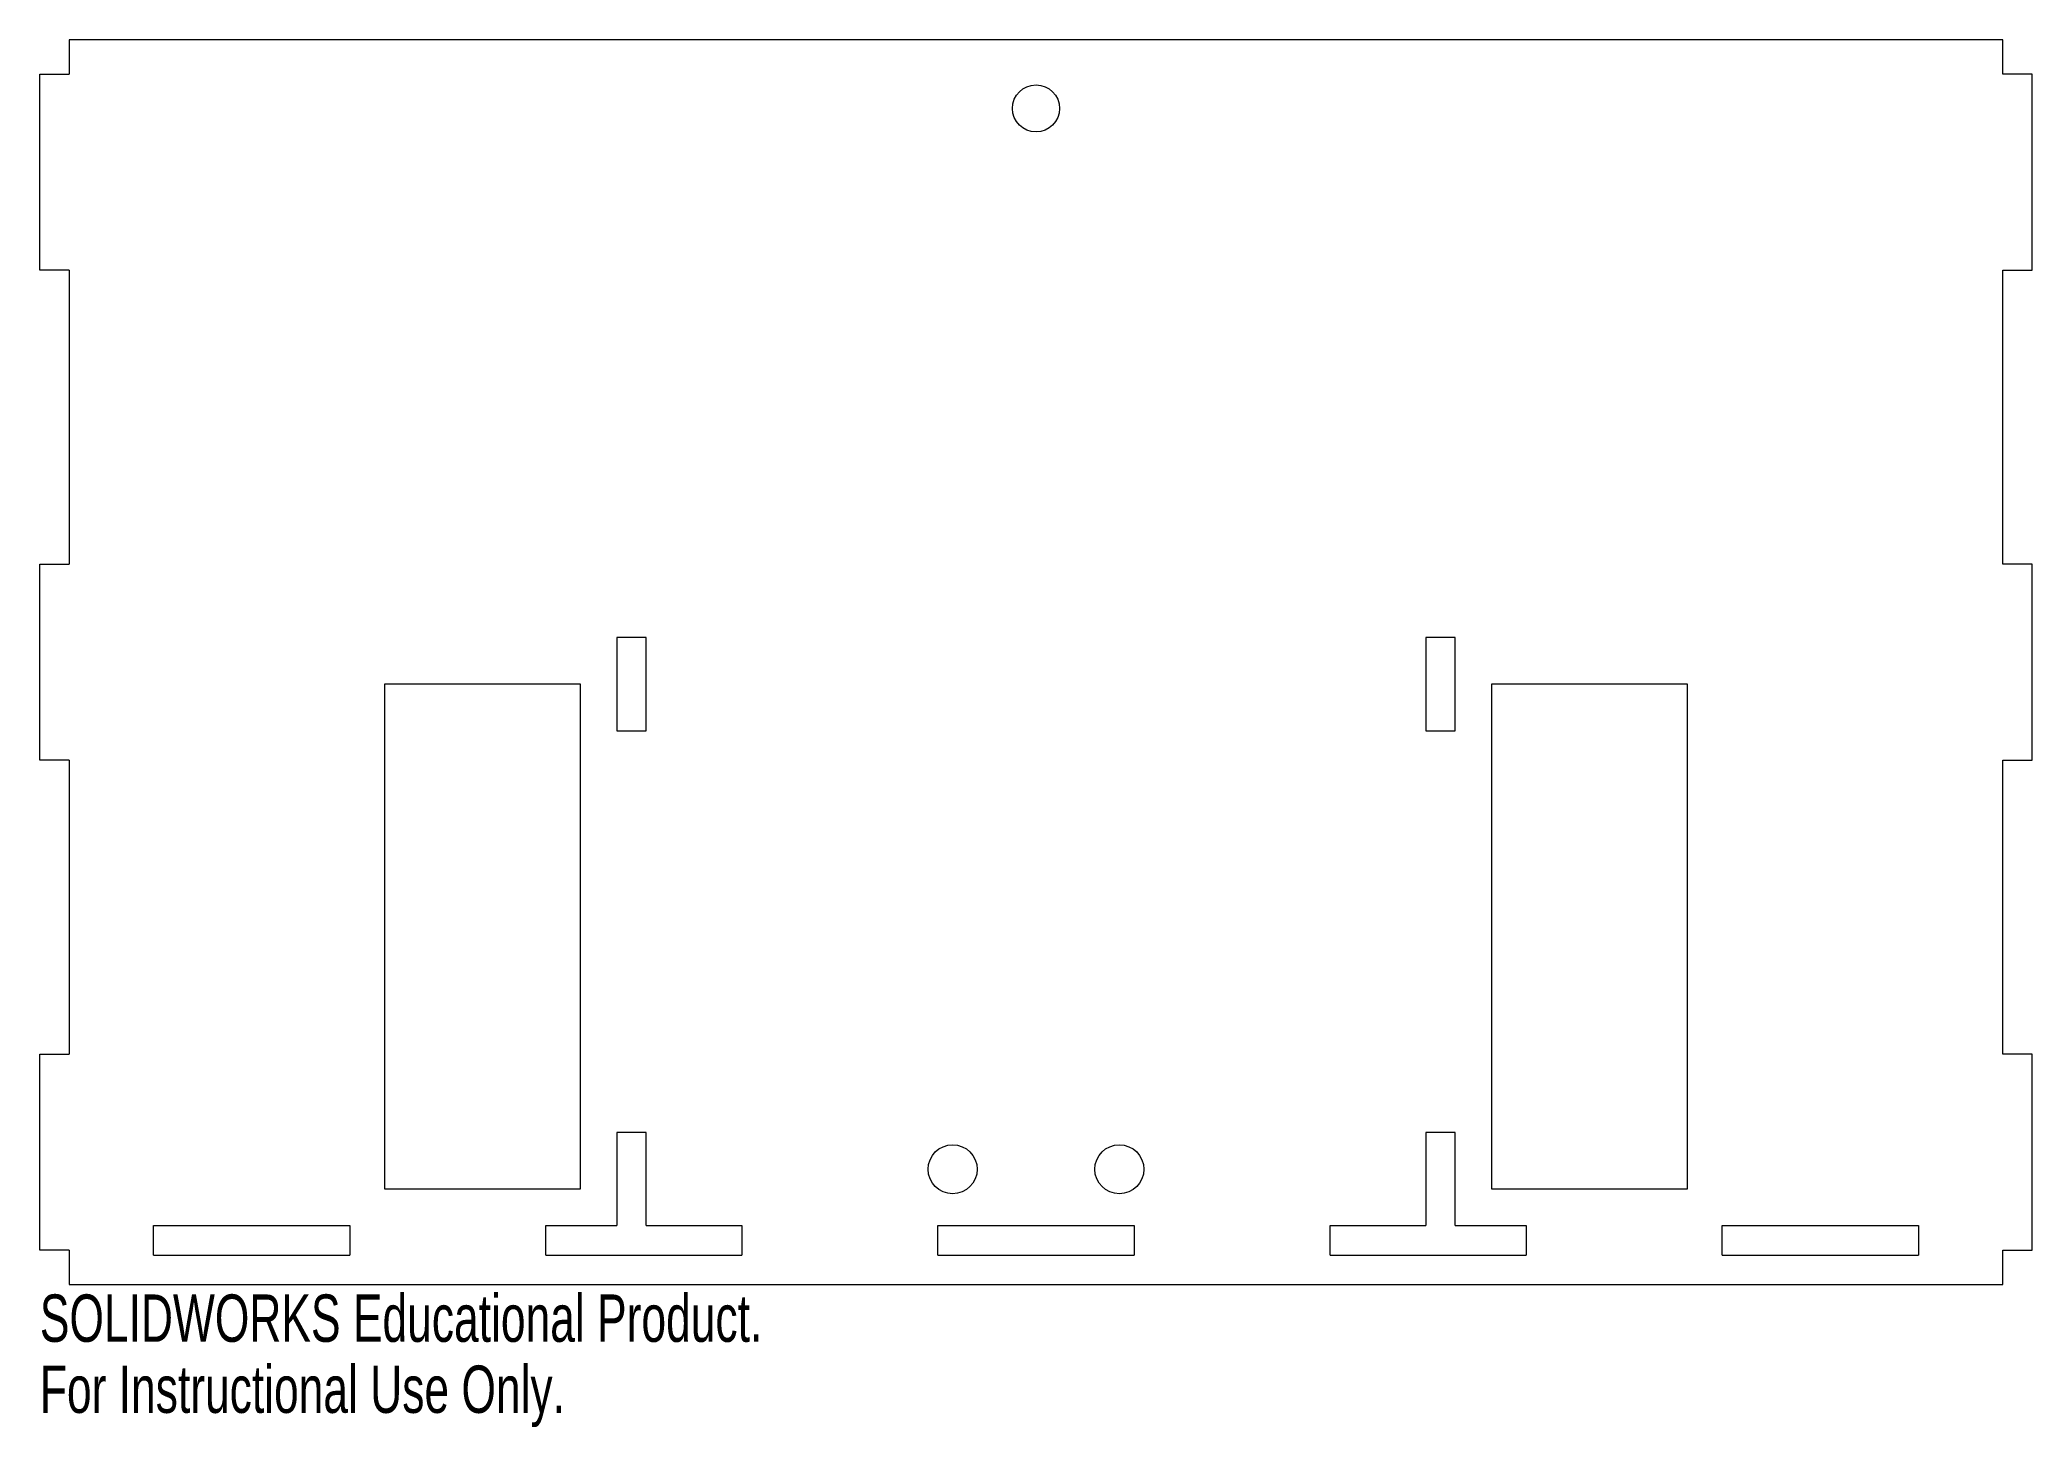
# Model space of a CAD drawing. Header units: millimetres. Extents: x -102 to 102, y -78 to 64.
import ezdxf

# ---------------------------------------------------------------- set-up
doc = ezdxf.new("R2010")
doc.units = ezdxf.units.MM
doc.styles.add('SLDTEXTSTYLE0', font='TXT', dxfattribs={"width": 0.7})

msp = doc.modelspace()

# ---------------------------------------------------------------- linework, layer by layer
at = {"color": 7, "linetype": 'Continuous', "lineweight": 15}
for p, q in [((-98.6, 63.5), (-98.6, 60)), ((98.6, 63.5), (-98.6, 63.5)), ((98.6, 60), (98.6, 63.5)), ((-101.6, 40), (-101.6, 60)), ((-101.6, 60), (-98.6, 60)), ((101.6, 60), (98.6, 60)), ((101.6, 40), (101.6, 60)), ((-98.6, 40), (-101.6, 40)), ((-98.6, 40), (-98.6, 10)), ((98.6, 40), (101.6, 40)), ((98.6, 10), (98.6, 40)), ((-101.6, -10), (-101.6, 10)), ((-101.6, 10), (-98.6, 10)), ((101.6, 10), (98.6, 10)), ((101.6, -10), (101.6, 10)), ((-39.75, 2.5), (-42.75, 2.5)), ((-42.75, 2.5), (-42.75, -7)), ((-39.75, -7), (-39.75, 2.5)), ((42.75, 2.5), (39.75, 2.5)), ((39.75, 2.5), (39.75, -7)), ((42.75, -7), (42.75, 2.5)), ((-66.45, -2.25), (-66.45, -53.75)), ((-46.45, -2.25), (-66.45, -2.25)), ((-46.45, -53.75), (-46.45, -2.25)), ((66.45, -2.25), (46.45, -2.25)), ((46.45, -2.25), (46.45, -53.75)), ((66.45, -53.75), (66.45, -2.25)), ((-42.75, -7), (-39.75, -7)), ((39.75, -7), (42.75, -7)), ((-98.6, -10), (-101.6, -10)), ((-98.6, -10), (-98.6, -40)), ((98.6, -10), (101.6, -10)), ((98.6, -40), (98.6, -10)), ((-101.6, -60), (-101.6, -40)), ((-101.6, -40), (-98.6, -40)), ((101.6, -40), (98.6, -40)), ((101.6, -60), (101.6, -40)), ((-42.75, -48), (-42.75, -57.5)), ((-39.75, -48), (-42.75, -48)), ((-39.75, -57.5), (-39.75, -48)), ((42.75, -48), (39.75, -48)), ((39.75, -48), (39.75, -57.5)), ((42.75, -57.5), (42.75, -48)), ((-66.45, -53.75), (-46.45, -53.75)), ((46.45, -53.75), (66.45, -53.75)), ((-90, -57.5), (-70, -57.5)), ((-90, -60.5), (-90, -57.5)), ((-70, -57.5), (-70, -60.5)), ((-50, -57.5), (-42.75, -57.5)), ((-50, -60.5), (-50, -57.5)), ((-39.75, -57.5), (-30, -57.5)), ((-30, -57.5), (-30, -60.5)), ((-10, -57.5), (10, -57.5)), ((-10, -60.5), (-10, -57.5)), ((10, -57.5), (10, -60.5)), ((30, -60.5), (30, -57.5)), ((30, -57.5), (39.75, -57.5)), ((42.75, -57.5), (50, -57.5)), ((50, -57.5), (50, -60.5)), ((70, -57.5), (90, -57.5)), ((70, -60.5), (70, -57.5)), ((90, -57.5), (90, -60.5)), ((-98.6, -60), (-101.6, -60)), ((-98.6, -60), (-98.6, -63.5)), ((-90, -60.5), (-70, -60.5)), ((-50, -60.5), (-30, -60.5)), ((-10, -60.5), (10, -60.5)), ((30, -60.5), (50, -60.5)), ((70, -60.5), (90, -60.5)), ((98.6, -60), (101.6, -60)), ((98.6, -63.5), (98.6, -60)), ((-98.6, -63.5), (98.6, -63.5))]:
    msp.add_line(p, q, dxfattribs=at)
for centre, radius in [((0, 56.5), 2.4), ((-8.5, -51.75), 2.5), ((8.5, -51.75), 2.5)]:
    msp.add_circle(centre, radius, dxfattribs=at)

# ---------------------------------------------------------------- texts
at = {"color": 7, "linetype": 'Continuous', "char_height": 4.8336, "attachment_point": 1, "style": 'SLDTEXTSTYLE0'}
for s, insert in [('SOLIDWORKS Educational Product.', (-101.6, -64.52)), ('For Instructional Use Only.', (-101.6, -71.77))]:
    msp.add_mtext(s, dxfattribs=dict(at, insert=insert))

doc.saveas('drawing.dxf')
